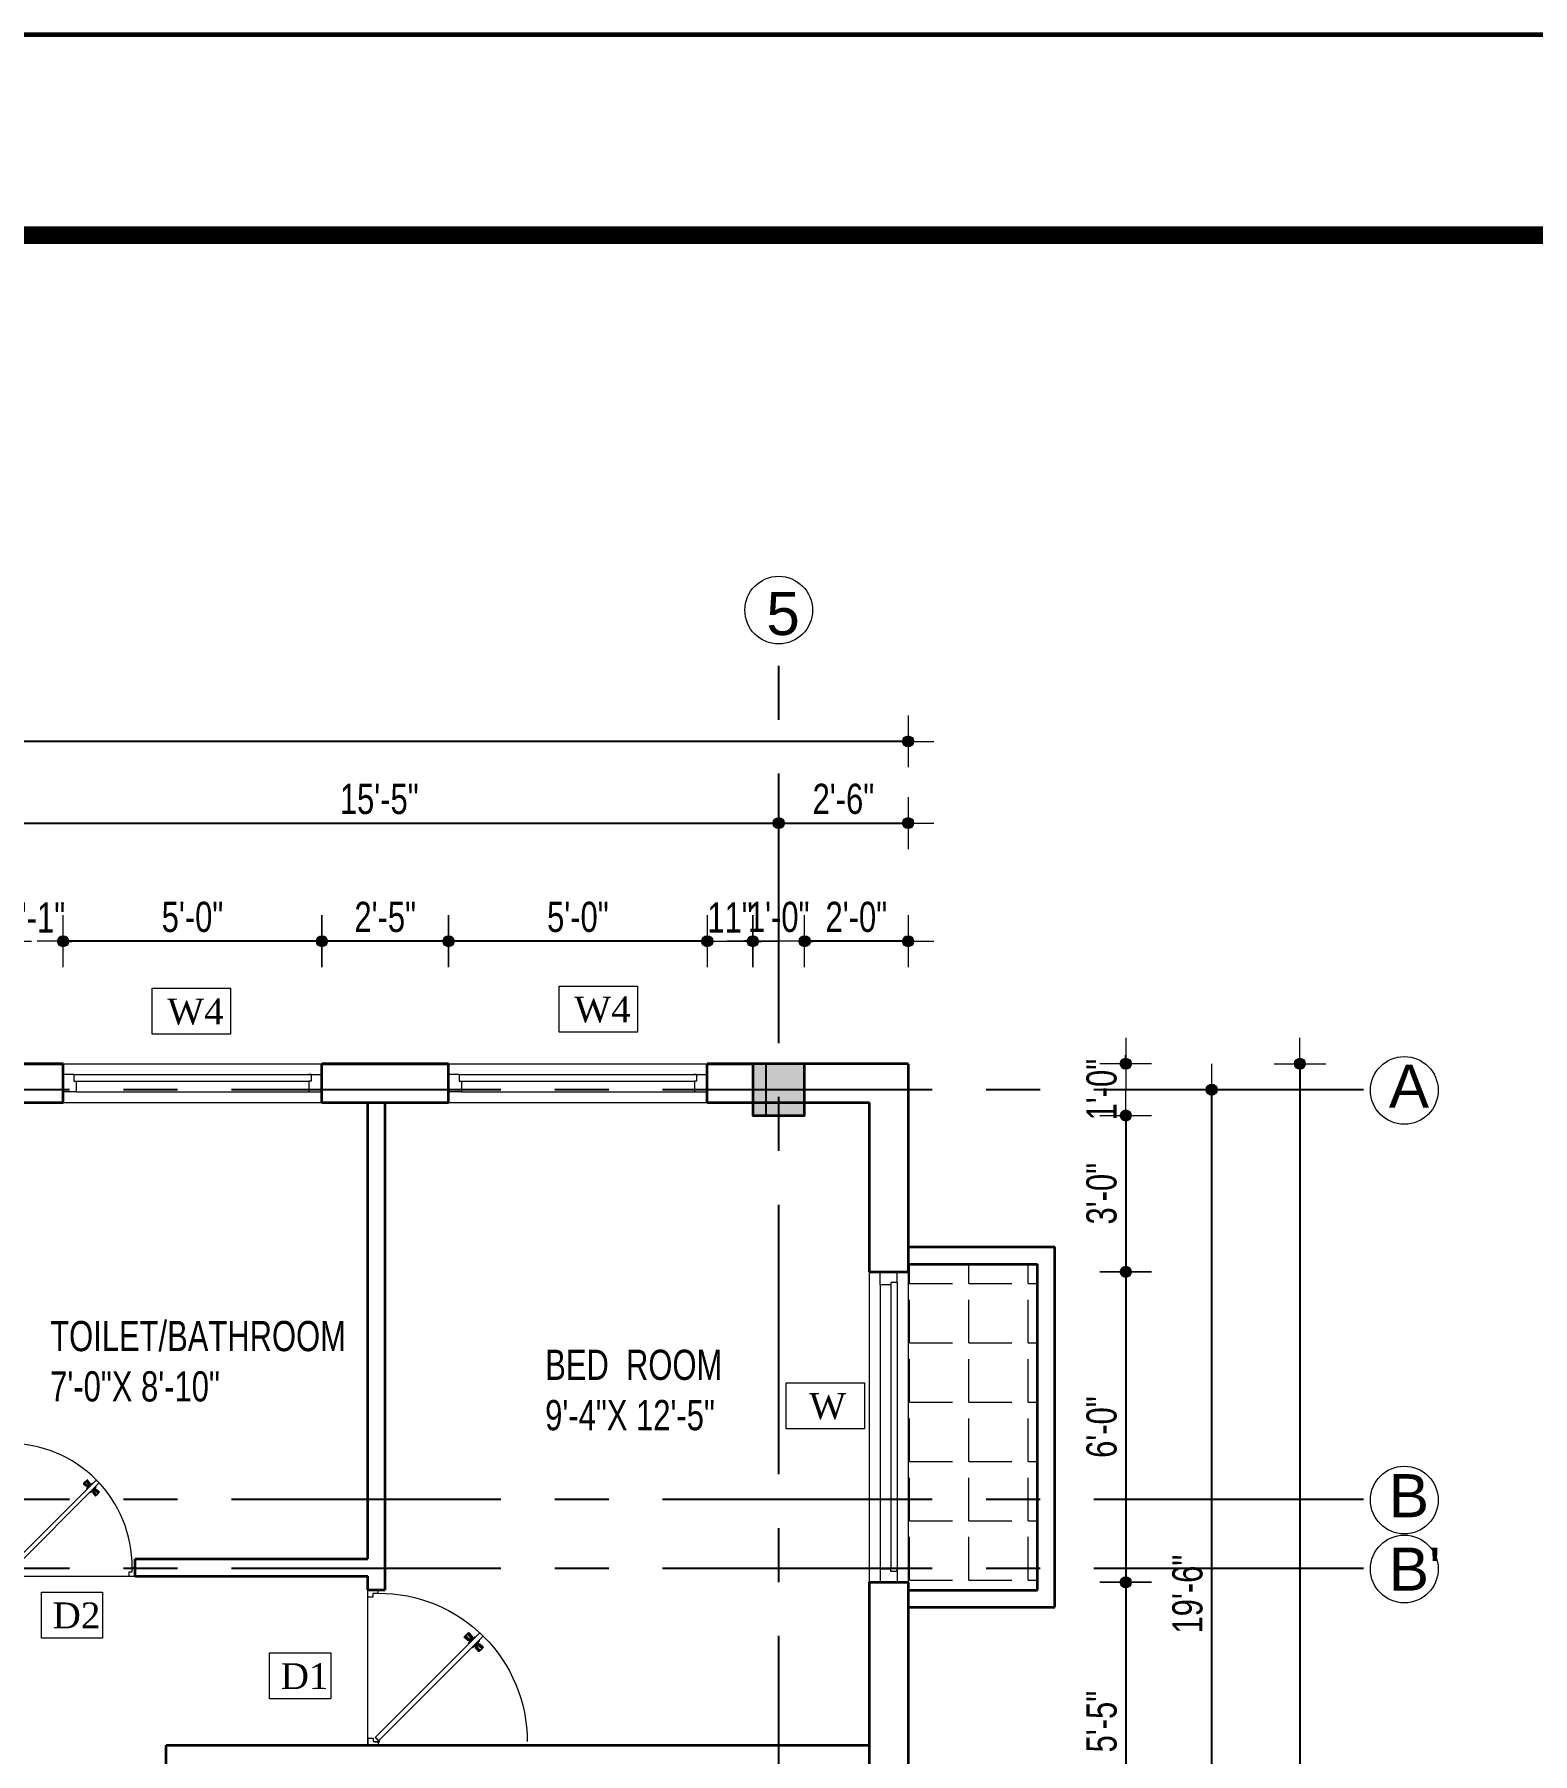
# Model space of a CAD drawing. Header units: inches. Extents: x 108286 to 1018414, y -1240248 to 57686.
# Drawn here: x 504170.3 to 504517.7, y -615739.7 to -615341 of the extents above; entities that cross this region are included whole.
import ezdxf

# ---------------------------------------------------------------- set-up
doc = ezdxf.new("R2010")
doc.units = ezdxf.units.IN
doc.header["$MEASUREMENT"] = 0
doc.linetypes.add('CENTERX2', pattern=[4, 2.5, -0.5, 0.5, -0.5])
for name, color, linetype, lineweight in [('DIMENSION', 142, 'Continuous', 13), ('dimentions', 123, 'Continuous', 9), ('DOOR - ELE- KHA', 142, 'Continuous', 15), ('DOOR WINDOW', 6, 'Continuous', 0), ('ELEVATION', 31, 'Continuous', 25), ('furniture', 32, 'Continuous', 13), ('HACTH', 8, 'Continuous', 5), ('pillar', 1, 'Continuous', 35), ('SHEETS', 7, 'Continuous', 60), ('TEXT', 231, 'Continuous', 20), ('WALL', 8, 'Continuous', 35)]:
    doc.layers.add(name, color=color, linetype=linetype, lineweight=lineweight)
doc.layers.add('VEHICLE', color=9, linetype='Continuous')
doc.styles.add('7 INCH', font='swisscl.ttf', dxfattribs={"height": 7})
doc.styles.add('7 INCH str', font='times.ttf', dxfattribs={"height": 6})
doc.dimstyles.new('7 INCH', dxfattribs={"dimscale": 0, "dimtxt": 7, "dimasz": 1, "dimexe": 2, "dimexo": 9, "dimgap": 2, "dimtad": 1, "dimdec": 0, "dimzin": 3, "dimdsep": 46, "dimlunit": 4, "dimtxsty": '7 INCH', "dimblk": 'DIM', "dimcen": 3, "dimdle": 3, "dimse1": 1, "dimse2": 1, "dimclrd": 256, "dimclre": 256, "dimclrt": 7, "dimadec": 1, "dimazin": 2, "dimtfac": 1, "dimtdec": 0, "dimtix": 1, "dimtofl": 0, "dimtmove": 2, "dimatfit": 3, "dimldrblk": 'ARW', "dimfxl": 2, "dimfrac": 2, "dimtolj": 2, "dimtzin": 0, "dimarcsym": 0})
pattern_1 = [(0, (834.414, -5928.256), (0, 13.75), [10, -3.75]), (90, (834.414, -5928.256), (-13.75, 8e-16), [10, -3.75])]

# ---------------------------------------------------------------- blocks, each defined once
blk = doc.blocks.new('DFGDG')
at = {"layer": 'pillar'}
blk.add_hatch(color=4, dxfattribs=at).paths.add_polyline_path([(456398.92, -510693.64), (456386.92, -510693.64), (456386.92, -510705.64), (456398.92, -510705.64)])
blk.add_lwpolyline([(456398.92, -510693.64), (456386.92, -510693.64), (456386.92, -510705.64), (456398.92, -510705.64)], close=True, dxfattribs=at)
blk = doc.blocks.new('*U484')
at = {"layer": 'DOOR WINDOW'}
for p, q in [((-196.36, 4.5), (-196.36, -4.5)), ((-196.36, 4.5), (-136.36, 4.5)), ((-136.36, 4.5), (-136.36, -4.5)), ((-136.36, 4.5), (-136.36, -4.5)), ((-136.36, 4.5), (-136.36, -4.5)), ((-193.86, 2), (-196.36, 2)), ((-193.86, 2), (-138.86, 2)), ((-193.86, 2), (-193.86, 0.5)), ((-193.86, 0.5), (-193.36, 0.5)), ((-193.36, 0.5), (-193.36, -2)), ((-193.36, 0.5), (-139.36, 0.5)), ((-138.86, 2), (-139.45, 2)), ((-139.36, 0.5), (-139.36, -2)), ((-138.86, 0.5), (-139.36, 0.5)), ((-139.36, 0.5), (-139.36, -2)), ((-138.86, 0.5), (-139.36, 0.5)), ((-138.86, 2), (-138.86, 0.5)), ((-138.86, 2), (-138.86, 0.5)), ((-138.86, 2), (-136.36, 2)), ((-193.36, -2), (-196.36, -2)), ((-193.36, -2), (-139.36, -2)), ((-139.45, -2), (-139.36, -2)), ((-139.36, -2), (-136.36, -2)), ((-196.36, -4.5), (-136.36, -4.5))]:
    blk.add_line(p, q, dxfattribs=at)
blk = doc.blocks.new('*U480')
at = {"layer": 'DOOR WINDOW'}
for p, q in [((-184.36, 4.5), (-184.36, -4.5)), ((-184.36, 4.5), (-112.36, 4.5)), ((-112.36, 4.5), (-112.36, -4.5)), ((-112.36, 4.5), (-112.36, -4.5)), ((-112.36, 4.5), (-112.36, -4.5)), ((-181.86, 2), (-184.36, 2)), ((-181.86, 2), (-114.86, 2)), ((-181.86, 2), (-181.86, 0.5)), ((-181.86, 0.5), (-181.36, 0.5)), ((-181.36, 0.5), (-181.36, -2)), ((-181.36, 0.5), (-115.36, 0.5)), ((-114.86, 2), (-115.46, 2)), ((-115.36, 0.5), (-115.36, -2)), ((-114.86, 0.5), (-115.36, 0.5)), ((-115.36, 0.5), (-115.36, -2)), ((-114.86, 0.5), (-115.36, 0.5)), ((-114.86, 2), (-114.86, 0.5)), ((-114.86, 2), (-114.86, 0.5)), ((-114.86, 2), (-112.36, 2)), ((-181.36, -2), (-184.36, -2)), ((-181.36, -2), (-115.36, -2)), ((-115.46, -2), (-115.36, -2)), ((-115.36, -2), (-112.36, -2)), ((-184.36, -4.5), (-112.36, -4.5))]:
    blk.add_line(p, q, dxfattribs=at)
blk = doc.blocks.new('DIM')
at = {"layer": 'DIMENSION'}
h = blk.add_hatch(color=256, dxfattribs=at)
h.paths.add_polyline_path([(0, 1.28), (0, 0), (1.28, 0, 0.414214)])
h.paths.add_polyline_path([(1.28, 0), (0, 0), (0, -1.28, 0.414214)])
h.paths.add_polyline_path([(0, 0), (-1.28, 0, 0.414214), (0, -1.28)])
h.paths.add_polyline_path([(0, 1.28, 0.414214), (-1.28, 0), (0, 0)])
for p, q in [((0, 6), (0, -6)), ((-6, 0), (6, 0))]:
    blk.add_line(p, q, dxfattribs=at)
blk.add_circle((0, 0), 1.28, dxfattribs=at)
blk = doc.blocks.new('*D716')
at = {"layer": 'Defpoints', "color": 0, "ltscale": 15}
for p in [(504348.85, -615579.75), (504348.85, -615591.75), (504423.32, -615591.75)]:
    blk.add_point(p, dxfattribs=at)
at = {"layer": 'dimentions', "lineweight": -2, "ltscale": 15}
for p, q in [((504423.32, -615578.75), (504423.32, -615577.75)), ((504423.32, -615592.75), (504423.32, -615593.75))]:
    blk.add_line(p, q, dxfattribs=at)
for p, rotation in [((504423.32, -615579.75), 270), ((504423.32, -615591.75), 90)]:
    blk.add_blockref('DIM', p, dxfattribs=dict(at, rotation=rotation))
at = {"layer": 'dimentions', "color": 7, "ltscale": 15, "insert": (504417.74, -615585.75), "char_height": 7, "attachment_point": 5, "rotation": 90, "style": '7 INCH'}
blk.add_mtext('\\A2;1\'-0"', dxfattribs=at)
blk = doc.blocks.new('ARW')
at = {"layer": 'DIMENSION'}
blk.add_lwpolyline([(-0.5, 0, 0, 3, 0), (-5.5, 0, 0, 0, 0), (-0.5, 0, 0, 0, 0)], format="xyseb", dxfattribs=at)
blk = doc.blocks.new('*D717')
at = {"layer": 'Defpoints', "color": 0, "ltscale": 15}
for p in [(504348.85, -615591.75), (504372.85, -615628.01), (504423.32, -615628.01)]:
    blk.add_point(p, dxfattribs=at)
at = {"layer": 'dimentions', "lineweight": -2, "ltscale": 15}
blk.add_line((504423.32, -615592.75), (504423.32, -615627.01), dxfattribs=at)
for p, rotation in [((504423.32, -615591.75), 90), ((504423.32, -615628.01), 270)]:
    blk.add_blockref('DIM', p, dxfattribs=dict(at, rotation=rotation))
at = {"layer": 'dimentions', "color": 7, "ltscale": 15, "insert": (504417.73, -615609.88), "char_height": 7, "attachment_point": 5, "rotation": 90, "style": '7 INCH'}
blk.add_mtext('\\A2;3\'-0"', dxfattribs=at)
blk = doc.blocks.new('*D718')
at = {"layer": 'Defpoints', "color": 0, "ltscale": 15}
for p in [(504372.85, -615628.01), (504372.85, -615700.01), (504423.32, -615700.01)]:
    blk.add_point(p, dxfattribs=at)
at = {"layer": 'dimentions', "lineweight": -2, "ltscale": 15}
blk.add_line((504423.32, -615629.01), (504423.32, -615699.01), dxfattribs=at)
for p, rotation in [((504423.32, -615628.01), 90), ((504423.32, -615700.01), 270)]:
    blk.add_blockref('DIM', p, dxfattribs=dict(at, rotation=rotation))
at = {"layer": 'dimentions', "color": 7, "ltscale": 15, "insert": (504417.74, -615664.01), "char_height": 7, "attachment_point": 5, "rotation": 90, "style": '7 INCH'}
blk.add_mtext('\\A2;6\'-0"', dxfattribs=at)
blk = doc.blocks.new('*D719')
at = {"layer": 'Defpoints', "color": 0, "ltscale": 15}
for p in [(504372.85, -615700.01), (504372.85, -615764.64), (504423.32, -615764.64)]:
    blk.add_point(p, dxfattribs=at)
at = {"layer": 'dimentions', "lineweight": -2, "ltscale": 15}
blk.add_line((504423.32, -615701.01), (504423.32, -615763.64), dxfattribs=at)
for p, rotation in [((504423.32, -615700.01), 90), ((504423.32, -615764.64), 270)]:
    blk.add_blockref('DIM', p, dxfattribs=dict(at, rotation=rotation))
at = {"layer": 'dimentions', "color": 7, "ltscale": 15, "insert": (504417.75, -615732.32), "char_height": 7, "attachment_point": 5, "rotation": 90, "style": '7 INCH'}
blk.add_mtext('\\A2;5\'-5"', dxfattribs=at)
blk = doc.blocks.new('*D727')
at = {"layer": 'Defpoints', "color": 0, "ltscale": 15}
for p in [(504372.85, -615585.75), (504443.24, -615585.75), (504372.85, -615819.75)]:
    blk.add_point(p, dxfattribs=at)
at = {"layer": 'dimentions', "lineweight": -2, "ltscale": 15}
blk.add_line((504443.24, -615818.75), (504443.24, -615586.75), dxfattribs=at)
for p, rotation in [((504443.24, -615585.75), 90), ((504443.24, -615819.75), 270)]:
    blk.add_blockref('DIM', p, dxfattribs=dict(at, rotation=rotation))
at = {"layer": 'dimentions', "color": 7, "ltscale": 15, "insert": (504437.65, -615702.75), "char_height": 7, "attachment_point": 5, "rotation": 90, "style": '7 INCH'}
blk.add_mtext('\\A2;19\'-6"', dxfattribs=at)
blk = doc.blocks.new('*D728')
at = {"layer": 'Defpoints', "color": 0, "ltscale": 15}
for p in [(504372.85, -615579.75), (504163.6, -616065.53), (504463.7, -616065.53)]:
    blk.add_point(p, dxfattribs=at)
at = {"layer": 'dimentions', "lineweight": -2, "ltscale": 15}
blk.add_line((504463.7, -615580.75), (504463.7, -616064.53), dxfattribs=at)
for p, rotation in [((504463.7, -615579.75), 90), ((504463.7, -616065.53), 270)]:
    blk.add_blockref('DIM', p, dxfattribs=dict(at, rotation=rotation))
at = {"layer": 'dimentions', "color": 7, "ltscale": 15, "insert": (504458.12, -615822.64), "char_height": 7, "attachment_point": 5, "rotation": 90, "style": '7 INCH'}
blk.add_mtext('\\A2;40\'-6"', dxfattribs=at)
blk = doc.blocks.new('*D729')
at = {"layer": 'Defpoints', "color": 0, "ltscale": 15}
for p in [(504348.85, -615551.32), (504348.85, -615579.75), (504372.85, -615579.75)]:
    blk.add_point(p, dxfattribs=at)
at = {"layer": 'dimentions', "lineweight": -2, "ltscale": 15}
blk.add_line((504371.85, -615551.32), (504349.85, -615551.32), dxfattribs=at)
at = {"layer": 'dimentions', "lineweight": -2, "ltscale": 15, "rotation": 180}
blk.add_blockref('DIM', (504348.85, -615551.32), dxfattribs=at)
at = {"layer": 'dimentions', "lineweight": -2, "ltscale": 15}
blk.add_blockref('DIM', (504372.85, -615551.32), dxfattribs=at)
at = {"layer": 'dimentions', "color": 7, "ltscale": 15, "insert": (504360.85, -615545.73), "char_height": 7, "attachment_point": 5, "style": '7 INCH'}
blk.add_mtext('\\A2;2\'-0"', dxfattribs=at)
blk = doc.blocks.new('*D730')
at = {"layer": 'Defpoints', "color": 0, "ltscale": 15}
for p in [(504336.85, -615551.32), (504336.85, -615579.75), (504348.85, -615579.75)]:
    blk.add_point(p, dxfattribs=at)
at = {"layer": 'dimentions', "lineweight": -2, "ltscale": 15}
for p, q in [((504335.85, -615551.32), (504334.85, -615551.32)), ((504349.85, -615551.32), (504350.85, -615551.32))]:
    blk.add_line(p, q, dxfattribs=at)
blk.add_blockref('DIM', (504336.85, -615551.32), dxfattribs=at)
at = {"layer": 'dimentions', "lineweight": -2, "ltscale": 15, "rotation": 180}
blk.add_blockref('DIM', (504348.85, -615551.32), dxfattribs=at)
at = {"layer": 'dimentions', "color": 7, "ltscale": 15, "insert": (504342.85, -615545.73), "char_height": 7, "attachment_point": 5, "style": '7 INCH'}
blk.add_mtext('\\A2;1\'-0"', dxfattribs=at)
blk = doc.blocks.new('*D731')
at = {"layer": 'Defpoints', "color": 0, "ltscale": 15}
for p in [(504326.29, -615551.32), (504326.29, -615579.75), (504336.85, -615579.75)]:
    blk.add_point(p, dxfattribs=at)
at = {"layer": 'dimentions', "lineweight": -2, "ltscale": 15}
for p, q in [((504325.29, -615551.32), (504324.29, -615551.32)), ((504337.85, -615551.32), (504338.85, -615551.32))]:
    blk.add_line(p, q, dxfattribs=at)
blk.add_blockref('DIM', (504326.29, -615551.32), dxfattribs=at)
at = {"layer": 'dimentions', "lineweight": -2, "ltscale": 15, "rotation": 180}
blk.add_blockref('DIM', (504336.85, -615551.32), dxfattribs=at)
at = {"layer": 'dimentions', "color": 7, "ltscale": 15, "insert": (504331.57, -615545.82), "char_height": 7, "attachment_point": 5, "style": '7 INCH'}
blk.add_mtext('\\A2;11"', dxfattribs=at)
blk = doc.blocks.new('*D732')
at = {"layer": 'Defpoints', "color": 0, "ltscale": 15}
for p in [(504266.29, -615551.32), (504266.29, -615579.75), (504326.29, -615579.75)]:
    blk.add_point(p, dxfattribs=at)
at = {"layer": 'dimentions', "lineweight": -2, "ltscale": 15}
blk.add_line((504325.29, -615551.32), (504267.29, -615551.32), dxfattribs=at)
at = {"layer": 'dimentions', "lineweight": -2, "ltscale": 15, "rotation": 180}
blk.add_blockref('DIM', (504266.29, -615551.32), dxfattribs=at)
at = {"layer": 'dimentions', "lineweight": -2, "ltscale": 15}
blk.add_blockref('DIM', (504326.29, -615551.32), dxfattribs=at)
at = {"layer": 'dimentions', "color": 7, "ltscale": 15, "insert": (504296.29, -615545.73), "char_height": 7, "attachment_point": 5, "style": '7 INCH'}
blk.add_mtext('\\A2;5\'-0"', dxfattribs=at)
blk = doc.blocks.new('*D733')
at = {"layer": 'Defpoints', "color": 0, "ltscale": 15}
for p in [(504236.92, -615551.32), (504236.92, -615579.75), (504266.29, -615579.75)]:
    blk.add_point(p, dxfattribs=at)
at = {"layer": 'dimentions', "lineweight": -2, "ltscale": 15}
blk.add_line((504265.29, -615551.32), (504237.92, -615551.32), dxfattribs=at)
at = {"layer": 'dimentions', "lineweight": -2, "ltscale": 15, "rotation": 180}
blk.add_blockref('DIM', (504236.92, -615551.32), dxfattribs=at)
at = {"layer": 'dimentions', "lineweight": -2, "ltscale": 15}
blk.add_blockref('DIM', (504266.29, -615551.32), dxfattribs=at)
at = {"layer": 'dimentions', "color": 7, "ltscale": 15, "insert": (504251.61, -615545.73), "char_height": 7, "attachment_point": 5, "style": '7 INCH'}
blk.add_mtext('\\A2;2\'-5"', dxfattribs=at)
blk = doc.blocks.new('*D734')
at = {"layer": 'Defpoints', "color": 0, "ltscale": 15}
for p in [(504176.92, -615551.32), (504176.92, -615579.75), (504236.92, -615579.75)]:
    blk.add_point(p, dxfattribs=at)
at = {"layer": 'dimentions', "lineweight": -2, "ltscale": 15}
blk.add_line((504235.92, -615551.32), (504177.92, -615551.32), dxfattribs=at)
at = {"layer": 'dimentions', "lineweight": -2, "ltscale": 15, "rotation": 180}
blk.add_blockref('DIM', (504176.92, -615551.32), dxfattribs=at)
at = {"layer": 'dimentions', "lineweight": -2, "ltscale": 15}
blk.add_blockref('DIM', (504236.92, -615551.32), dxfattribs=at)
at = {"layer": 'dimentions', "color": 7, "ltscale": 15, "insert": (504206.92, -615545.73), "char_height": 7, "attachment_point": 5, "style": '7 INCH'}
blk.add_mtext('\\A2;5\'-0"', dxfattribs=at)
blk = doc.blocks.new('*D735')
at = {"layer": 'Defpoints', "color": 0, "ltscale": 15}
for p in [(504163.6, -615551.32), (504163.6, -615579.75), (504176.92, -615579.75)]:
    blk.add_point(p, dxfattribs=at)
at = {"layer": 'dimentions', "lineweight": -2, "ltscale": 15}
for p, q in [((504162.6, -615551.32), (504161.6, -615551.32)), ((504177.92, -615551.32), (504178.92, -615551.32))]:
    blk.add_line(p, q, dxfattribs=at)
blk.add_blockref('DIM', (504163.6, -615551.32), dxfattribs=at)
at = {"layer": 'dimentions', "lineweight": -2, "ltscale": 15, "rotation": 180}
blk.add_blockref('DIM', (504176.92, -615551.32), dxfattribs=at)
at = {"layer": 'dimentions', "color": 7, "ltscale": 15, "insert": (504170.26, -615545.82), "char_height": 7, "attachment_point": 5, "style": '7 INCH'}
blk.add_mtext('\\A2;1\'-1"', dxfattribs=at)
blk = doc.blocks.new('*D750')
at = {"layer": 'Defpoints', "color": 0, "ltscale": 15}
for p in [(504342.85, -615523.94), (504157.6, -615579.75), (504342.85, -615579.75)]:
    blk.add_point(p, dxfattribs=at)
at = {"layer": 'dimentions', "lineweight": -2, "ltscale": 15}
blk.add_line((504158.6, -615523.94), (504341.85, -615523.94), dxfattribs=at)
at = {"layer": 'dimentions', "lineweight": -2, "ltscale": 15, "rotation": 180}
blk.add_blockref('DIM', (504157.6, -615523.94), dxfattribs=at)
at = {"layer": 'dimentions', "lineweight": -2, "ltscale": 15}
blk.add_blockref('DIM', (504342.85, -615523.94), dxfattribs=at)
at = {"layer": 'dimentions', "color": 7, "ltscale": 15, "insert": (504250.23, -615518.37), "char_height": 7, "attachment_point": 5, "style": '7 INCH'}
blk.add_mtext('\\A2;15\'-5"', dxfattribs=at)
blk = doc.blocks.new('*D751')
at = {"layer": 'Defpoints', "color": 0, "ltscale": 15}
for p in [(504372.85, -615523.94), (504342.85, -615579.75), (504372.85, -615579.75)]:
    blk.add_point(p, dxfattribs=at)
at = {"layer": 'dimentions', "lineweight": -2, "ltscale": 15}
blk.add_line((504343.85, -615523.94), (504371.85, -615523.94), dxfattribs=at)
at = {"layer": 'dimentions', "lineweight": -2, "ltscale": 15, "rotation": 180}
blk.add_blockref('DIM', (504342.85, -615523.94), dxfattribs=at)
at = {"layer": 'dimentions', "lineweight": -2, "ltscale": 15}
blk.add_blockref('DIM', (504372.85, -615523.94), dxfattribs=at)
at = {"layer": 'dimentions', "color": 7, "ltscale": 15, "insert": (504357.85, -615518.35), "char_height": 7, "attachment_point": 5, "style": '7 INCH'}
blk.add_mtext('\\A2;2\'-6"', dxfattribs=at)
blk = doc.blocks.new('*D752')
at = {"layer": 'Defpoints', "color": 0, "ltscale": 15}
for p in [(503752.85, -615504.99), (504372.85, -615579.75), (503752.85, -615680.74)]:
    blk.add_point(p, dxfattribs=at)
at = {"layer": 'dimentions', "lineweight": -2, "ltscale": 15}
blk.add_line((504371.85, -615504.99), (503753.85, -615504.99), dxfattribs=at)
at = {"layer": 'dimentions', "lineweight": -2, "ltscale": 15, "rotation": 180}
blk.add_blockref('DIM', (503752.85, -615504.99), dxfattribs=at)
at = {"layer": 'dimentions', "lineweight": -2, "ltscale": 15}
blk.add_blockref('DIM', (504372.85, -615504.99), dxfattribs=at)
at = {"layer": 'dimentions', "color": 7, "ltscale": 15, "insert": (504062.85, -615499.4), "char_height": 7, "attachment_point": 5, "style": '7 INCH'}
blk.add_mtext('\\A2;51\'-8"', dxfattribs=at)
blk = doc.blocks.new('2ft6in')
at = {"layer": 'DOOR - ELE- KHA'}
for p, q in [((0.84, 2.1), (21.02, 22.28)), ((21.71, 21.6), (1.47, 1.37)), ((18.81, 20.78), (18.04, 21.4)), ((18.06, 21.44), (18.48, 21.86)), ((18.74, 20.79), (18.06, 21.34)), ((18.08, 21.51), (18.45, 21.88)), ((18.11, 21.49), (18.08, 21.51)), ((18.86, 20.83), (18.08, 21.46)), ((18.95, 20.92), (18.2, 21.58)), ((18.44, 21.9), (18.31, 21.77)), ((18.33, 21.76), (18.31, 21.77)), ((19.07, 21.03), (18.34, 21.72)), ((18.44, 21.9), (18.56, 22.02)), ((18.82, 22.25), (18.45, 21.88)), ((18.9, 22.28), (18.48, 21.86)), ((18.58, 22.01), (18.56, 22.02)), ((19.3, 21.26), (18.61, 22)), ((19.42, 21.38), (18.75, 22.14)), ((18.84, 22.23), (18.82, 22.25)), ((18.83, 20.8), (19.18, 21.15)), ((18.84, 20.21), (19.1, 20.6)), ((18.85, 20.11), (18.84, 20.12)), ((19.51, 21.48), (18.88, 22.26)), ((18.91, 20.27), (19.19, 20.69)), ((18.92, 20.89), (18.93, 20.88)), ((19.55, 21.53), (18.93, 22.3)), ((19.54, 21.59), (18.99, 22.27)), ((19.02, 20.88), (19.24, 21.1)), ((19.13, 20.8), (19.03, 20.9)), ((19.12, 20.8), (19.03, 20.89)), ((19.15, 20.82), (19.05, 20.92)), ((19.09, 20.44), (19.25, 20.76)), ((19.19, 20.87), (19.1, 20.96)), ((19.1, 20.7), (19.11, 20.69)), ((19.1, 20.6), (19.1, 20.6)), ((19.11, 20.79), (19.33, 21.01)), ((19.25, 20.93), (19.16, 21.02)), ((19.54, 21.5), (19.18, 21.15)), ((19.45, 21.31), (19.24, 21.1)), ((19.28, 20.63), (19.32, 20.83)), ((19.4, 21.08), (19.31, 21.17)), ((19.55, 21.22), (19.33, 21.01)), ((19.47, 21.15), (19.38, 21.24)), ((19.43, 20.78), (19.4, 20.9)), ((19.51, 21.19), (19.42, 21.28)), ((19.55, 20.91), (19.43, 20.94)), ((19.53, 21.21), (19.44, 21.3)), ((19.45, 21.41), (19.45, 21.41)), ((19.54, 21.22), (19.45, 21.31)), ((19.7, 21.06), (19.51, 21.01)), ((19.89, 21.24), (19.58, 21.08)), ((20.07, 21.42), (19.64, 21.15)), ((19.64, 21.23), (19.64, 21.23)), ((19.74, 21.24), (19.73, 21.23)), ((20.12, 21.49), (19.74, 21.24)), ((20.21, 20), (20.33, 19.97)), ((20.22, 21.48), (20.22, 21.49)), ((20.33, 20.13), (20.36, 20.01)), ((20.65, 20.12), (20.43, 19.9)), ((20.48, 20.28), (20.44, 20.08)), ((20.5, 19.98), (20.6, 19.89)), ((20.67, 20.47), (20.51, 20.15)), ((20.74, 20.03), (20.52, 19.81)), ((20.85, 20.64), (20.57, 20.22)), ((20.93, 20.11), (20.57, 19.76)), ((20.57, 20.04), (20.66, 19.95)), ((20.61, 20.09), (20.7, 19.99)), ((20.63, 20.11), (20.72, 20.01)), ((20.64, 20.11), (20.73, 20.02)), ((20.66, 20.31), (20.65, 20.31)), ((20.65, 20.21), (20.65, 20.22)), ((20.91, 20.7), (20.66, 20.31)), ((20.81, 19.99), (21.56, 19.33)), ((20.84, 20.02), (20.83, 20.03)), ((20.9, 20.08), (21.68, 19.45)), ((20.91, 20.8), (20.91, 20.79)), ((20.95, 20.13), (21.72, 19.51)), ((21.71, 21.6), (21.02, 22.28)), ((21.02, 20.12), (21.7, 19.57)), ((19.53, 19.43), (19.54, 19.42)), ((19.64, 19.42), (20.02, 19.67)), ((19.69, 19.49), (20.12, 19.76)), ((19.87, 19.67), (20.18, 19.83)), ((20.02, 19.67), (20.03, 19.68)), ((20.06, 19.85), (20.25, 19.9)), ((20.12, 19.68), (20.12, 19.68)), ((20.21, 19.69), (20.43, 19.9)), ((20.21, 19.38), (20.83, 18.61)), ((20.22, 19.41), (20.57, 19.76)), ((20.22, 19.69), (20.31, 19.6)), ((20.22, 19.32), (20.76, 18.64)), ((20.23, 19.7), (20.32, 19.61)), ((20.25, 19.72), (20.34, 19.63)), ((20.25, 19.43), (20.88, 18.65)), ((20.29, 19.76), (20.38, 19.67)), ((20.31, 19.6), (20.52, 19.81)), ((20.31, 19.5), (20.31, 19.5)), ((20.34, 19.53), (21, 18.77)), ((20.36, 19.83), (20.45, 19.74)), ((20.46, 19.64), (21.14, 18.91)), ((20.69, 19.87), (21.42, 19.19)), ((20.86, 18.63), (21.28, 19.05)), ((20.91, 18.68), (20.94, 18.66)), ((20.94, 18.66), (21.31, 19.03)), ((21.18, 18.9), (21.2, 18.89)), ((21.32, 19.01), (21.2, 18.89)), ((21.7, 19.47), (21.28, 19.05)), ((21.67, 19.4), (21.31, 19.03)), ((21.32, 19.01), (21.44, 19.14)), ((21.43, 19.15), (21.44, 19.14)), ((21.65, 19.42), (21.67, 19.4)), ((0, 2), (0, 0)), ((0.6, 2), (0, 2)), ((1.33, 0), (0, 0)), ((0, 0), (30, 0)), ((0.6, 1.26), (0.6, 2.04)), ((0.67, 1.26), (0.6, 1.26)), ((0.67, 1.26), (0.67, 2.01)), ((0.67, 1), (0.67, 1.26)), ((1.33, 1), (0.67, 1)), ((1.31, 1.53), (0.79, 2.06)), ((1.36, 1.58), (0.81, 2.12)), ((1.36, 1.58), (1.31, 1.53)), ((1.47, 1.37), (1.31, 1.53)), ((1.33, 0), (1.33, 1)), ((28.67, 0), (28.67, 1)), ((28.67, 1), (29.33, 1)), ((28.67, 0), (30, 0)), ((29.33, 1), (29.33, 2)), ((29.33, 2), (30, 2)), ((30, 0), (30, 2))]:
    blk.add_line(p, q, dxfattribs=at)
for radius in [0.129, 0.0627]:
    blk.add_circle((0.68, 2.14), radius, dxfattribs=at)
for centre, radius, start, end in [((0.68, 2.14), 28.65, 359.7285, 90.0333), ((18.78, 20.84), 0.0667, 231.0764, 315), ((18.89, 20.16), 0.0667, 135, 225), ((18.94, 22.23), 0.0667, 38.9236, 135), ((18.97, 20.93), 0.0667, 225, 315), ((19.16, 20.74), 0.0667, 135, 219.7428), ((19.06, 20.65), 0.0667, 315, 39.7428), ((19.4, 21.36), 0.0667, 315, 45), ((19.49, 21.55), 0.0667, 315, 38.9236), ((19.6, 21.18), 0.0667, 50.2572, 135), ((19.68, 21.28), 0.0667, 230.2572, 315), ((20.17, 21.44), 0.0667, 45, 135), ((20.7, 20.26), 0.0667, 135, 219.7428), ((20.6, 20.17), 0.0667, 315, 39.7428), ((20.78, 19.98), 0.0667, 45, 135), ((20.87, 20.75), 0.0667, 315, 45), ((20.98, 20.07), 0.0667, 51.0764, 135), ((19.59, 19.47), 0.0667, 225, 315), ((20.07, 19.63), 0.0667, 50.2572, 135), ((20.16, 19.73), 0.0667, 230.2572, 315), ((20.27, 19.36), 0.0667, 135, 218.9236), ((20.35, 19.55), 0.0667, 135, 225), ((20.82, 18.68), 0.0667, 218.9236, 315), ((21.65, 19.52), 0.0667, 315, 51.0764)]:
    blk.add_arc(centre, radius, start, end, dxfattribs=at)
blk = doc.blocks.new('*U578')
at = {"layer": 'DOOR - ELE- KHA', "xscale": -1}
blk.add_blockref('2ft6in', (42, 0), dxfattribs=at)
blk = doc.blocks.new('3ft')
at = {"layer": 'DOOR - ELE- KHA'}
for p, q in [((1.01, 2.52), (25.23, 26.74)), ((26.05, 25.92), (1.77, 1.64)), ((22.57, 24.94), (21.65, 25.68)), ((21.67, 25.73), (22.17, 26.23)), ((22.49, 24.95), (21.67, 25.61)), ((22.63, 24.99), (21.69, 25.75)), ((21.7, 25.82), (22.14, 26.26)), ((21.73, 25.79), (21.7, 25.82)), ((22.74, 25.1), (21.84, 25.9)), ((22.13, 26.28), (21.98, 26.13)), ((21.99, 26.11), (21.98, 26.13)), ((22.88, 25.24), (22.01, 26.06)), ((22.13, 26.28), (22.27, 26.42)), ((22.58, 26.7), (22.14, 26.26)), ((22.67, 26.73), (22.17, 26.23)), ((22.29, 26.41), (22.27, 26.42)), ((23.16, 25.52), (22.34, 26.39)), ((23.3, 25.66), (22.5, 26.56)), ((22.61, 26.67), (22.58, 26.7)), ((22.6, 24.96), (23.02, 25.38)), ((22.61, 24.25), (22.92, 24.72)), ((22.62, 24.13), (22.61, 24.14)), ((23.41, 25.77), (22.65, 26.71)), ((22.69, 24.32), (23.02, 24.83)), ((22.7, 25.07), (22.71, 25.06)), ((23.46, 25.83), (22.72, 26.75)), ((23.45, 25.91), (22.79, 26.73)), ((22.82, 25.06), (23.08, 25.32)), ((22.94, 24.95), (22.83, 25.07)), ((22.95, 24.96), (22.84, 25.07)), ((22.98, 24.99), (22.86, 25.1)), ((23.03, 25.04), (22.91, 25.15)), ((22.91, 24.53), (23.1, 24.91)), ((22.92, 24.72), (22.92, 24.72)), ((22.93, 24.94), (23.19, 25.21)), ((22.93, 24.84), (22.93, 24.83)), ((23.11, 25.12), (22.99, 25.23)), ((23.44, 25.81), (23.02, 25.38)), ((23.34, 25.58), (23.08, 25.32)), ((23.13, 24.76), (23.18, 24.99)), ((23.28, 25.3), (23.17, 25.41)), ((23.46, 25.47), (23.19, 25.21)), ((23.36, 25.37), (23.25, 25.49)), ((23.31, 24.94), (23.28, 25.08)), ((23.41, 25.43), (23.3, 25.54)), ((23.46, 25.09), (23.32, 25.13)), ((23.33, 25.7), (23.34, 25.69)), ((23.45, 25.46), (23.33, 25.57)), ((23.44, 25.45), (23.33, 25.56)), ((23.64, 25.27), (23.41, 25.22)), ((23.87, 25.49), (23.49, 25.3)), ((24.08, 25.71), (23.57, 25.38)), ((23.57, 25.47), (23.57, 25.47)), ((24.15, 25.79), (23.68, 25.48)), ((23.68, 25.48), (23.68, 25.48)), ((24.25, 24), (24.39, 23.97)), ((24.27, 25.78), (24.26, 25.79)), ((24.4, 24.15), (24.43, 24.01)), ((24.78, 24.15), (24.51, 23.89)), ((24.58, 24.33), (24.52, 24.1)), ((24.6, 23.97), (24.72, 23.86)), ((24.8, 24.56), (24.61, 24.18)), ((24.89, 24.03), (24.63, 23.77)), ((25.02, 24.77), (24.68, 24.26)), ((24.68, 24.05), (24.79, 23.94)), ((25.11, 24.14), (24.69, 23.71)), ((24.73, 24.1), (24.85, 23.99)), ((24.76, 24.13), (24.87, 24.02)), ((24.77, 24.14), (24.88, 24.03)), ((24.79, 24.38), (24.78, 24.37)), ((24.78, 24.26), (24.78, 24.26)), ((25.1, 24.84), (24.79, 24.38)), ((24.97, 23.99), (25.87, 23.2)), ((25, 24.03), (25, 24.03)), ((25.08, 24.1), (26.02, 23.34)), ((25.09, 24.96), (25.1, 24.95)), ((25.14, 24.15), (26.06, 23.41)), ((25.22, 24.14), (26.03, 23.48)), ((26.05, 25.92), (25.23, 26.74)), ((23.44, 23.31), (23.45, 23.3)), ((23.56, 23.3), (24.03, 23.61)), ((23.63, 23.38), (24.14, 23.72)), ((23.84, 23.6), (24.22, 23.79)), ((24.03, 23.61), (24.03, 23.62)), ((24.07, 23.82), (24.3, 23.88)), ((24.14, 23.62), (24.14, 23.62)), ((24.25, 23.62), (24.51, 23.89)), ((24.25, 23.26), (24.99, 22.34)), ((24.26, 23.29), (24.69, 23.71)), ((24.26, 23.63), (24.37, 23.52)), ((24.26, 23.18), (24.92, 22.37)), ((24.27, 23.64), (24.38, 23.53)), ((24.3, 23.67), (24.41, 23.56)), ((24.3, 23.32), (25.06, 22.38)), ((24.35, 23.72), (24.46, 23.61)), ((24.37, 23.52), (24.63, 23.77)), ((24.37, 23.4), (24.37, 23.4)), ((24.41, 23.43), (25.2, 22.53)), ((24.43, 23.8), (24.54, 23.69)), ((24.55, 23.57), (25.37, 22.7)), ((24.83, 23.85), (25.7, 23.03)), ((25.04, 22.36), (25.54, 22.86)), ((25.1, 22.42), (25.13, 22.39)), ((25.13, 22.39), (25.57, 22.83)), ((25.42, 22.68), (25.43, 22.67)), ((25.58, 22.82), (25.43, 22.67)), ((26.04, 23.37), (25.54, 22.86)), ((26.01, 23.27), (25.57, 22.83)), ((25.58, 22.82), (25.73, 22.97)), ((25.72, 22.98), (25.73, 22.97)), ((25.98, 23.3), (26.01, 23.27)), ((0, 2.4), (0, 0)), ((0.72, 2.4), (0, 2.4)), ((1.6, 0), (0, 0)), ((0, 0), (36, 0)), ((0.72, 1.52), (0.72, 2.44)), ((0.8, 1.52), (0.72, 1.52)), ((0.8, 1.52), (0.8, 2.41)), ((0.8, 1.2), (0.8, 1.52)), ((1.6, 1.2), (0.8, 1.2)), ((1.57, 1.84), (0.94, 2.47)), ((1.63, 1.89), (0.97, 2.55)), ((1.63, 1.89), (1.57, 1.84)), ((1.77, 1.64), (1.57, 1.84)), ((1.6, 0), (1.6, 1.2)), ((34.4, 0), (34.4, 1.2)), ((34.4, 1.2), (35.2, 1.2)), ((34.4, 0), (36, 0)), ((35.2, 1.2), (35.2, 2.4)), ((35.2, 2.4), (36, 2.4)), ((36, 0), (36, 2.4))]:
    blk.add_line(p, q, dxfattribs=at)
for radius in [0.155, 0.0752]:
    blk.add_circle((0.82, 2.56), radius, dxfattribs=at)
for centre, radius, start, end in [((0.82, 2.56), 34.38, 359.7285, 90.0333), ((22.54, 25.01), 0.08, 231.0764, 315), ((22.67, 24.2), 0.08, 135, 225), ((22.73, 26.68), 0.08, 38.9236, 135), ((22.77, 25.12), 0.08, 225, 315), ((22.99, 24.89), 0.08, 135, 219.7428), ((22.87, 24.78), 0.08, 315, 39.7428), ((23.28, 25.63), 0.08, 315, 45), ((23.39, 25.86), 0.08, 315, 38.9236), ((23.51, 25.41), 0.08, 50.2572, 135), ((23.62, 25.53), 0.08, 230.2572, 315), ((24.2, 25.73), 0.08, 45, 135), ((24.84, 24.31), 0.08, 135, 219.7428), ((24.72, 24.21), 0.08, 315, 39.7428), ((24.94, 23.98), 0.08, 45, 135), ((25.04, 24.89), 0.08, 315, 45), ((25.17, 24.08), 0.08, 51.0764, 135), ((23.51, 23.36), 0.08, 225, 315), ((24.09, 23.56), 0.08, 50.2572, 135), ((24.2, 23.68), 0.08, 230.2572, 315), ((24.32, 23.23), 0.08, 135, 218.9236), ((24.42, 23.46), 0.08, 135, 225), ((24.98, 22.42), 0.08, 218.9236, 315), ((25.98, 23.42), 0.08, 315, 51.0764)]:
    blk.add_arc(centre, radius, start, end, dxfattribs=at)
blk = doc.blocks.new('*U576')
at = {"color": 3, "xscale": -1}
blk.add_blockref('3ft', (42, 0), dxfattribs=at)

msp = doc.modelspace()

# ---------------------------------------------------------------- hatches: boundary and pattern name
at = {"layer": 'HACTH', "ltscale": 15}
h = msp.add_hatch(dxfattribs=at)
h.set_pattern_fill('ANGLE', color=256, scale=50, style=0)
h.set_pattern_definition(pattern_1)
h.paths.add_polyline_path([(504402.85, -615626.2), (504372.85, -615626.2), (504372.85, -615628.01), (504372.85, -615633.06), (504402.85, -615633.06)])
h = msp.add_hatch(dxfattribs=at)
h.set_pattern_fill('ANGLE', color=256, scale=50, style=0)
h.set_pattern_definition(pattern_1)
h.paths.add_polyline_path([(504402.85, -615633.06), (504372.85, -615633.06), (504372.85, -615649.06), (504402.85, -615649.06)])
h = msp.add_hatch(dxfattribs=at)
h.set_pattern_fill('ANGLE', color=256, scale=50, style=0)
h.set_pattern_definition(pattern_1)
h.paths.add_polyline_path([(504402.85, -615649.06), (504372.85, -615649.06), (504372.85, -615700.01), (504372.85, -615701.81), (504402.85, -615701.81)])

# ---------------------------------------------------------------- linework, layer by layer
at = {"layer": 'dimentions', "ltscale": 15}
for points in [[(504291.92, -615561.77), (504310.1, -615561.77), (504310.1, -615572.44), (504291.92, -615572.44)], [(504197.55, -615562.23), (504215.74, -615562.23), (504215.74, -615572.9), (504197.55, -615572.9)], [(504344.57, -615653.74), (504362.76, -615653.74), (504362.76, -615664.41), (504344.57, -615664.41)], [(504171.88, -615702.31), (504186.07, -615702.31), (504186.07, -615712.98), (504171.88, -615712.98)], [(504224.78, -615716.4), (504238.97, -615716.4), (504238.97, -615727.07), (504224.78, -615727.07)]]:
    msp.add_lwpolyline(points, close=True, dxfattribs=at)
at = {"layer": 'ELEVATION', "color": 0}
for p, q in [((504336.85, -615579.75), (504348.85, -615579.75)), ((504339.85, -615579.75), (504339.85, -615591.75)), ((504339.85, -615579.75), (504339.85, -615591.75)), ((504348.85, -615579.75), (504348.85, -615591.75)), ((504336.85, -615588.75), (504348.85, -615588.75))]:
    msp.add_line(p, q, dxfattribs=at)
at = {"layer": 'furniture'}
for centre in [(504342.85, -615474.54), (504487.91, -615585.93), (504487.91, -615680.93), (504487.91, -615696.93)]:
    msp.add_circle(centre, 7.85, dxfattribs=at)
at = {"layer": 'SHEETS'}
for points in [[(502502.29, -615341.01), (505598.29, -615341.01), (505598.29, -617441.01), (502502.29, -617441.01)], [(502595.29, -615386.01), (505553.29, -615386.01), (505553.29, -617396.01), (502595.29, -617396.01)], [(502596.29, -615387.01), (505552.29, -615387.01), (505552.29, -617395.01), (502596.29, -617395.01)], [(502597.29, -615388.01), (505551.29, -615388.01), (505551.29, -617394.01), (502597.29, -617394.01)], [(502598.29, -615389.01), (505550.29, -615389.01), (505550.29, -617393.01), (502598.29, -617393.01)]]:
    msp.add_lwpolyline(points, close=True, dxfattribs=at)
at = {"layer": 'VEHICLE', "linetype": 'CENTERX2', "ltscale": 25}
for p, q in [((504342.85, -616174.95), (504342.85, -615482.4)), ((503615.94, -615585.75), (504480.05, -615585.75)), ((503615.94, -615680.74), (504480.05, -615680.74)), ((503615.94, -615696.74), (504480.05, -615696.74))]:
    msp.add_line(p, q, dxfattribs=at)
at = {"layer": 'WALL', "color": 0}
for p, q in [((504111.94, -615579.75), (504176.92, -615579.75)), ((504176.92, -615579.75), (504111.94, -615579.75)), ((504176.92, -615588.75), (504176.92, -615579.75)), ((504236.92, -615579.75), (504266.29, -615579.75)), ((504266.29, -615579.75), (504236.92, -615579.75)), ((504236.92, -615588.75), (504236.92, -615579.75)), ((504266.29, -615588.75), (504266.29, -615579.75)), ((504326.29, -615579.75), (504336.85, -615579.75)), ((504372.85, -615579.75), (504326.29, -615579.75)), ((504326.29, -615588.75), (504326.29, -615579.75)), ((504372.85, -615579.75), (504372.85, -615628.01)), ((504111.94, -615588.75), (504176.92, -615588.75)), ((504236.92, -615588.75), (504266.29, -615588.75)), ((504247.6, -615694.57), (504247.6, -615588.75)), ((504251.6, -615701.75), (504251.6, -615588.75)), ((504326.29, -615588.75), (504363.85, -615588.75)), ((504363.85, -615588.75), (504363.85, -615628.01)), ((504372.85, -615622.2), (504406.85, -615622.2)), ((504406.85, -615705.81), (504406.85, -615622.2)), ((504363.85, -615628.01), (504372.85, -615628.01)), ((504372.85, -615626.2), (504402.85, -615626.2)), ((504402.85, -615701.81), (504402.85, -615626.2)), ((504193.6, -615698.57), (504193.6, -615694.57)), ((504193.6, -615694.57), (504247.6, -615694.57)), ((504193.6, -615698.57), (504247.6, -615698.57)), ((504247.6, -615701.75), (504247.6, -615698.57)), ((504363.85, -615700.01), (504363.85, -615764.64)), ((504363.85, -615700.01), (504372.85, -615700.01)), ((504372.85, -615700.01), (504372.85, -615764.64)), ((504247.6, -615701.75), (504251.6, -615701.75)), ((504372.85, -615701.81), (504402.85, -615701.81)), ((504372.85, -615705.81), (504406.85, -615705.81)), ((504200.85, -615813.75), (504200.85, -615737.75)), ((504200.85, -615737.75), (504363.85, -615737.75))]:
    msp.add_line(p, q, dxfattribs=at)

# ---------------------------------------------------------------- block references
for p in [(504373.28, -615584.25), (504462.65, -615584.25)]:
    msp.add_blockref('*U484', p)
at = {"rotation": 270}
msp.add_blockref('*U480', (504368.35, -615812.36), dxfattribs=at)
at = {"layer": 'DIMENSION'}
msp.add_blockref('DFGDG', (47949.93, -104886.11), dxfattribs=at)
at = {"layer": 'DOOR - ELE- KHA', "xscale": -1}
msp.add_blockref('*U578', (504205.6, -615698.57), dxfattribs=at)
at = {"layer": 'DOOR - ELE- KHA', "rotation": 270}
msp.add_blockref('*U576', (504247.6, -615695.75), dxfattribs=at)

# ---------------------------------------------------------------- texts
at = {"layer": 'dimentions', "ltscale": 15, "char_height": 6, "width": 18.613, "attachment_point": 1, "style": '7 INCH str'}
for s, insert in [('W4', (504201.06, -615564.62)), ('W4', (504295.43, -615564.16)), ('W', (504349.92, -615656.13)), ('D2', (504174.48, -615704.69)), ('D1', (504227.38, -615718.78))]:
    msp.add_mtext(s, dxfattribs=dict(at, insert=insert))
at = {"layer": 'furniture', "char_height": 10, "width": 7.2682, "attachment_point": 1, "style": '7 INCH'}
for s, insert in [('{\\fArial|b0|i0|c0|p34;5}', (504339.98, -615470.32)), ('{\\fArial|b0|i0|c0|p34;A}', (504484.33, -615579.94)), ('{\\fArial|b0|i0|c0|p34;B}', (504484.33, -615674.93)), ("{\\fArial|b0|i0|c0|p34;B'}", (504484.33, -615691.95))]:
    msp.add_mtext(s, dxfattribs=dict(at, insert=insert))
at = {"layer": 'TEXT', "char_height": 7, "width": 57.3601, "attachment_point": 1, "style": '7 INCH'}
for s, insert in [('TOILET/BATHROOM\\P7\'-0"X 8\'-10"', (504173.92, -615639.4)), ('BED  ROOM\\P9\'-4"X 12\'-5"', (504288.7, -615646.07))]:
    msp.add_mtext(s, dxfattribs=dict(at, insert=insert))

# ---------------------------------------------------------------- dimensions: what is measured, and where the dimension line sits
at = {"layer": 'dimentions', "ltscale": 15}
for base, p1, p2, picture, middle in [((503752.85, -615504.99), (504372.85, -615579.75), (503752.85, -615680.74), '*D752', (504062.85, -615499.4)), ((504342.85, -615523.94), (504157.6, -615579.75), (504342.85, -615579.75), '*D750', (504250.23, -615518.37)), ((504372.85, -615523.94), (504342.85, -615579.75), (504372.85, -615579.75), '*D751', (504357.85, -615518.35)), ((504163.6, -615551.32), (504176.92, -615579.75), (504163.6, -615579.75), '*D735', (504170.26, -615545.82)), ((504176.92, -615551.32), (504236.92, -615579.75), (504176.92, -615579.75), '*D734', (504206.92, -615545.73)), ((504236.92, -615551.32), (504266.29, -615579.75), (504236.92, -615579.75), '*D733', (504251.61, -615545.73)), ((504266.29, -615551.32), (504326.29, -615579.75), (504266.29, -615579.75), '*D732', (504296.29, -615545.73)), ((504326.29, -615551.32), (504336.85, -615579.75), (504326.29, -615579.75), '*D731', (504331.57, -615545.82)), ((504336.85, -615551.32), (504348.85, -615579.75), (504336.85, -615579.75), '*D730', (504342.85, -615545.73)), ((504348.85, -615551.32), (504372.85, -615579.75), (504348.85, -615579.75), '*D729', (504360.85, -615545.73))]:
    dim = msp.add_linear_dim(base=base, p1=p1, p2=p2, dimstyle='7 INCH', override={"dimscale": 1}, dxfattribs=at)
    dim.commit()
    dim.dimension.update_dxf_attribs({"geometry": picture, "text_midpoint": middle})
for base, p1, p2, picture, middle in [((504463.7, -616065.53), (504372.85, -615579.75), (504163.6, -616065.53), '*D728', (504458.12, -615822.64)), ((504423.32, -615591.75), (504348.85, -615579.75), (504348.85, -615591.75), '*D716', (504417.74, -615585.75)), ((504443.24, -615585.75), (504372.85, -615819.75), (504372.85, -615585.75), '*D727', (504437.65, -615702.75)), ((504423.32, -615628.01), (504348.85, -615591.75), (504372.85, -615628.01), '*D717', (504417.73, -615609.88)), ((504423.32, -615700.01), (504372.85, -615628.01), (504372.85, -615700.01), '*D718', (504417.74, -615664.01)), ((504423.32, -615764.64), (504372.85, -615700.01), (504372.85, -615764.64), '*D719', (504417.75, -615732.32))]:
    dim = msp.add_linear_dim(base=base, p1=p1, p2=p2, angle=90, dimstyle='7 INCH', override={"dimscale": 1}, dxfattribs=at)
    dim.commit()
    dim.dimension.update_dxf_attribs({"geometry": picture, "text_midpoint": middle})

doc.saveas('drawing.dxf')
